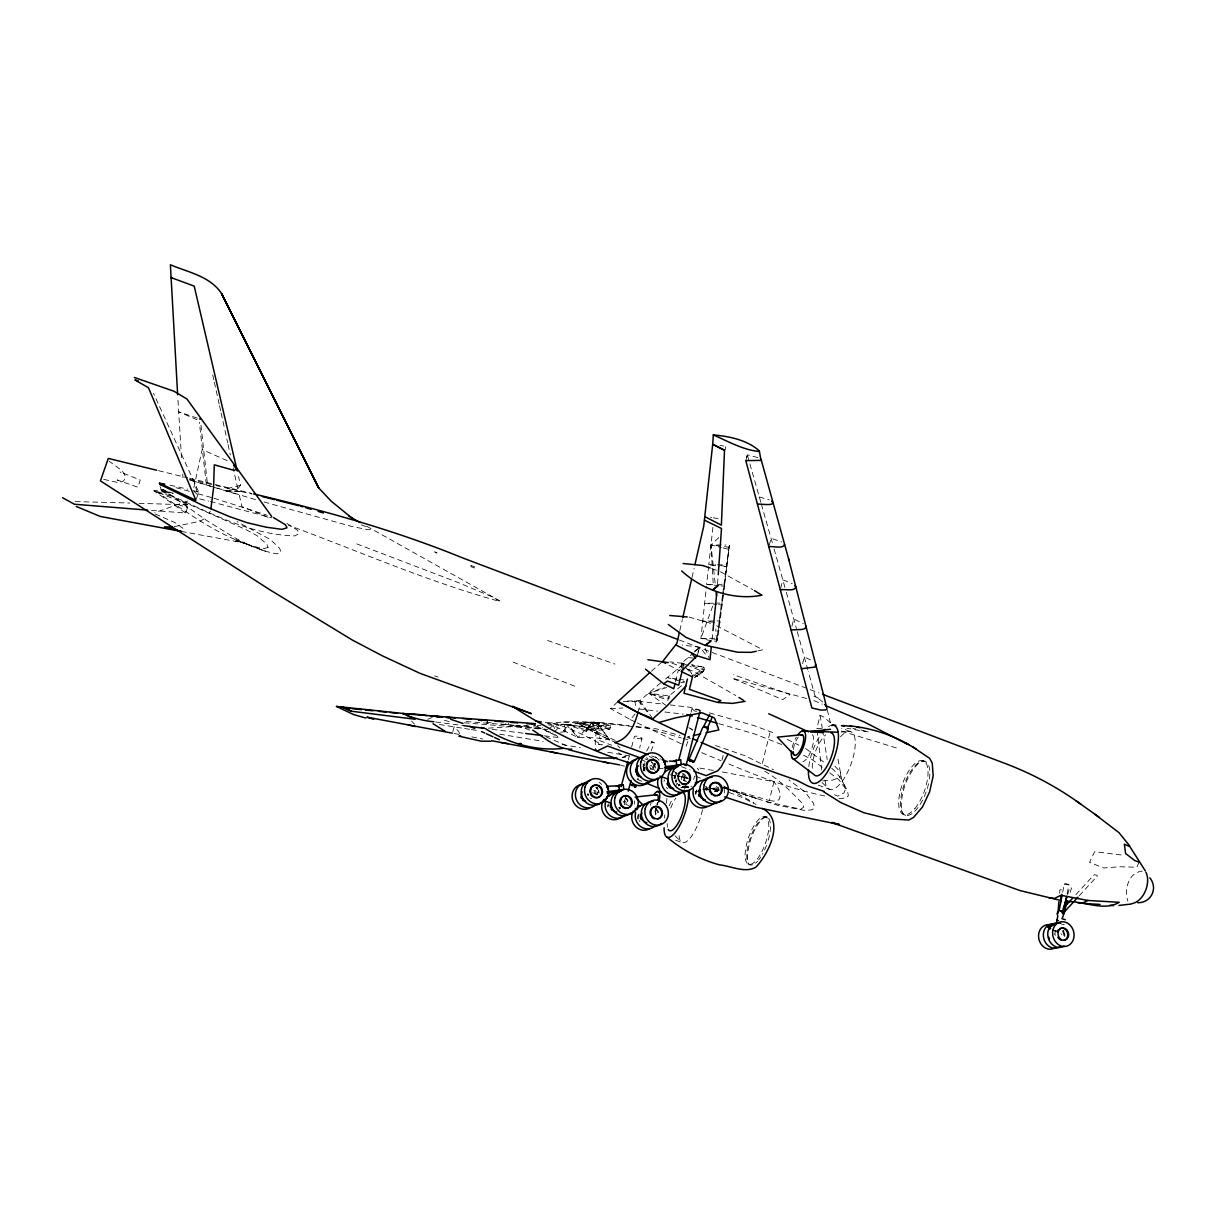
<?xml version="1.0" encoding="UTF-8"?>
<svg xmlns="http://www.w3.org/2000/svg" width="1214" height="1214" viewBox="0 0 1214 1214"><rect width="100%" height="100%" fill="white"/><g stroke="black" fill="none" stroke-linecap="round" stroke-linejoin="round"><path stroke-width="0.75" stroke-dasharray="5 3.75" d="M694.712 677.685L704.241 669.946L704.241 667.275L691.57 664.877L704.241 667.275L703.134 671.585L697.2 676.426L694.044 675.242L703.134 671.585L689.992 666.365M699.992 710.494L692.056 708.581L694.271 710.858L697.58 711.647M204.18 518.803L200.067 521.276L172.342 526.997M725.365 449.666L725.486 446.494M683.012 669.961L683.406 661.63L693.437 653.011M560.564 732.239L564.252 731.814L564.692 724.363L587.197 727.353L610.87 725.198L610.581 727.823L586.893 729.887L568.243 724.606L548.364 723.195L578.092 737.505L595.239 737.778L609.716 739.903L597.242 722.588L596.484 722.482L609.716 739.903M681.433 668.14L681.767 663.102L683.406 661.63M717.52 583.828L718.263 574.465M1059.625 893.17L1059.913 889.786L1061.309 889.756L1061.324 893.792M654.771 763.652L652.768 770.253M655.196 763.454L653.193 770.071L650.825 773.06M712.057 639.596L712.982 630.43M711.358 640.825L700.933 638.397L706.427 586.195M598.654 725.942L598.365 728.521L579.442 723.332L598.654 725.942L598.335 728.506M719.098 585.679L706.624 584.465L708.597 566.543M712.906 527.286L708.794 564.753L715.607 564.829M586.893 729.887L587.197 727.353L568.243 724.606L578.092 737.505L591.855 722.725L610.87 725.198L609.747 729.356L586.15 731.223L565.921 724.257L563.979 731.177M722.467 595.604L716.579 642.039L713.104 641.235M722.709 593.752L729.386 545.253L724.834 544.98M723.468 591.764L716.579 642.039L715.82 628.973M723.711 589.898L729.386 545.253L723.984 589.943M713.893 639.702L717.595 640.082L723.741 591.825M508.636 723.18L508.408 724.864L504.978 723.696M1067.091 893.792L1068.942 884.718L1066.059 883.671L1064.299 884.08L1062.462 893.155M1054.814 934.112L1055.558 930.47M679.84 630.536L682.359 619.55M691.995 577.469L694.089 568.319M471.062 565.663L470.835 566.65L475.918 568.44L475.873 567.363L471.169 565.572M830.361 722.846L824.215 717.186L820.087 715.289L816.885 728.597L823.092 728.279M802.636 663.679L804.275 656.986L811.605 660.416M724.333 787.233L769.342 800.557L773.955 781.755L720.646 771.634M675.53 681.57L678.186 670.841M791.923 626.303L793.744 618.958L803.273 623.617M762.377 763.303L770.207 731.647M780.739 588.198L782.833 579.852L792.196 583.57M721.935 760.298L723.301 754.926M714.894 791.452L715.38 789.555L714.06 788.038L712.254 788.432M769.342 545.025L771.057 538.257L781.725 541.96M693.695 779.6L694.575 776.171M675.318 777.537L676.972 771.148M676.653 780.617L677.139 778.705M681.312 779.692L682.951 773.303M683.573 780.162L684.074 778.25L682.738 776.732L680.917 777.127M760.844 502.338L747.323 454.84L746.564 457.739L747.338 454.84L758.932 457.83M655.621 814.898L656.076 813.092L654.832 811.665M691.115 712.254L692.056 708.581M651.994 768.781L652.51 766.869L651.159 765.336L649.323 765.715M628.275 759.661L629.247 756.064M631.629 747.065L634.497 736.245L636.713 736.139L642.009 738.066L639.657 747.991M625.468 797.689L623.875 803.759L628.913 805.535M625.756 804.305L626.242 802.5L624.982 801.058L623.237 801.422M637.942 712.603L640.886 701.51L662.738 704.059M595.664 793.622L596.15 791.816L594.89 790.375L593.13 790.739M599.291 722.785L595.194 737.9L595.391 749.357M587.197 727.353L586.15 731.223L603.328 725.319M745.806 460.652L747.338 454.84M452.792 731.587L454.157 726.867L458.664 731.45L459.757 734.531M1067.607 894.642L1069.838 887.464L1071.522 888.087L1069.853 893.474M697.124 655.772L699.871 647.274L682.177 645.013M196.38 498.954L198.717 492.019L153.45 393.215M151.553 510.426L185.621 513.021L188.504 504.872L153.905 490.79L162.98 489.637L173.238 493.385L161.674 491.412L160.218 486.677M697.2 676.426L697.655 675.166M686.138 746.14L689.309 737.247L687.746 736.458L689.658 736.306M706.487 638.959L700.933 638.397L713.407 604.147M651.083 751.163L654.24 742.862L651.872 741.542L646.44 751.451M698.035 651.964L699.871 647.274L706.624 655.606M1139.051 862.183L1136.85 867.236L1119.961 866.75L1103.784 867.98L1089.55 862.395L1094.588 851.697L1123.982 855.309M643.086 771.087L644.604 767.658M596.666 794.897L598.396 791.118M597.045 794.73L598.775 790.951M210.341 511.291L209.081 512.839M1068.942 884.718L1064.299 884.08M645.241 766.687L644.239 770.495M617.668 701.844L610.551 708.566L630.4 719.659L636.728 712.041M240.509 485.388L227.655 488.392L225.85 490.775L241.89 491.746L225.652 490.82L237.762 488.635L240.509 485.388L238.536 476.541M1079.231 895.75L1097.41 875.962L1096.591 875.173L1094.148 874.763L1075.194 895.386M590.11 727.019L586.15 731.223L591.855 722.725L610.581 727.823M554.388 731.875L561.612 724.743L564.692 724.363M718.794 537.59L710.964 544.98L713.346 586.043M694.727 651.872L699.871 647.274L694.469 651.281M660.735 682.799L639.884 700.706L623.647 701.176M651.387 671.205L662.419 661.721M681.418 685.743L669.081 695.91L648.853 693.346L664.498 687.078M665.56 678.929L684.317 663.512L669.855 661.858M695.668 674.165L704.241 667.275M548.849 728.749L553.189 725.562L561.612 724.743M681.691 787.825L682.754 786.384L688.96 786.171M694.696 677.093L703.134 671.585L699.583 670.963M828.509 726.716L830.164 725.638M187.867 500.927L154.694 512.733M654.24 742.862L651.281 741.815M813.911 696.305L818.312 698.08M427.677 719.325L432.305 717.504M666.623 687.503L648.853 693.346L666.881 706.017M680.842 682.829L684.393 681.661M764.319 817.31C767.825 816.187 761.648 819.01 762.68 818.706C759.645 821.195 756.003 826.992 753.575 832.243C748.826 841.499 746.033 858.252 748.31 863.275M757.9 650.886L762.862 649.793L716.609 625.787M683.755 787.582L689.294 786.657M1061.795 924.734L1064.359 924.309M622.114 757.369L625.832 756.792L618.427 752.908M622.372 757.339L625.832 756.792M597.242 722.588L583.934 722.725L568.243 724.606M1142.268 871.121C1128.367 872.411 1123.982 889.801 1127.897 901.122M838.995 798.736L846.431 797.886L848.343 795.731L847.63 791.528L841.636 779.251L837.675 757.308M822.758 780.86L832.683 780.086L839.238 777.658L840.907 775.427L840.316 772.058L833.927 765.124M547.286 723.271C574.495 720.433 601.962 721.799 628.989 725.79M694.969 791.877L700.144 791.513M841.317 732.012L850.073 731.435L841.742 728.309M488.407 728.142L530.048 725.486M764.79 817.28L767.309 817.128L765.199 816.582M623.283 701.525L640.886 701.51M563.524 721.996L582.234 723.301L599.413 722.451M610.551 708.566L622.873 707.99M642.039 738.992L636.713 738.355L634.497 736.245M658.094 768.553L663.694 768.356M564.252 731.814L565.36 731.784L565.921 724.257L578.092 737.505M717.14 584.404L724.424 584.253L724.455 586.195L720.858 585.846M713.316 603.176L704.59 603.312L716.821 604.451M715.061 603.146L722.042 603.039L722.072 604.951L718.582 604.618M700.933 638.397L717.565 638.215L717.595 640.082M688.793 787.264L681.464 787.249M717.307 564.844L726.898 564.798L726.928 566.756L721.48 566.149M721.359 544.98L710.964 544.98L715.289 584.344L706.624 584.465M687.154 786.262L684.635 786.186A154.876 140.915 76 0 1 691.904 786.277M536.77 726.321L550.625 733.013L553.189 733.074M75.268 501.594L129.868 503.021M139.124 503.324L188.504 504.872M537.347 725.426L540.989 725.714M466.024 721.511L513.765 725.289M515.555 725.426L529.82 726.564L526.39 725.395M533.462 726.852L542.582 727.565M449.134 721.586L442.033 719.629M464.234 722.816L551.004 729.857M689.006 617.091L711.707 623.586M688.308 657.609L695.576 658.216M724.424 586.195L724.424 584.253M185.621 513.021L153.905 490.79M714.682 622.281L702.739 621.128L719.765 620.885L719.811 622.782L716.397 622.448M769.342 800.557L775.018 801.225L778.918 799.753C782.423 793.941 777.567 786.505 773.955 781.755M710.6 564.95L719.674 565.952M636.379 726.625L656.713 728.931L679.87 735.472M593.297 722.102L633.981 726.7M635.802 726.913L646.759 728.157L681.206 737.869M639.156 709.006L657.502 711.131M664.832 711.996L683.178 714.12M670.007 704.909L690.038 707.261L700.66 710.311M487.603 722.421L491.321 722.861M500.654 723.954L545.405 729.204M729.402 547.241L710.964 544.98L721.404 547.499M492.095 729.311L525.738 733.499M544.433 735.821L559.396 737.687M435.72 721.996L463.536 725.638M548.121 724.819L551.505 725.304M677.078 678.975L667.245 677.549L684.453 682.268M678.869 679.248L684.241 680.037M464.613 728.521L469.606 729.295M471.275 729.553L478.68 730.722M545.116 722.558C565.83 724.485 584.086 735.654 602.356 744.683M439.347 724.5L462.868 728.248M499.607 734.151L543.219 741.39M562.097 744.561L580.353 747.642M607.728 752.255L629.641 755.958M713.301 770.389L696.775 767.582L698.748 770.01M711.222 788.174L718.491 789.646M615.164 740.449L601.583 734.045L595.255 732.907L577.12 722.876M705.076 788.888L708.566 789.51M710.387 788.554L717.686 790.132M181.341 531.413L244.621 543.068L235.349 541.019C249.856 543.796 262.634 552.097 277.384 553.812L280.874 551.869L279.645 548.333L270.267 539.411L237.079 521.641M684.256 663.557L681.767 663.102L679.719 670.796L667.26 664.301M759.311 496.951L769.236 499.864M454.051 733.484L459.256 734.455M620.794 765.412L624.436 766.095M170.036 485.175L187.806 489.166M852.85 728.446L855.749 728.992M824.761 795.974C791.331 789.115 759.099 776.732 727.672 763.515M670.007 774.714L675.439 775.761M677.245 776.11L688.095 778.22M471.791 736.868L482.686 738.977M720.509 565.481L726.913 566.756L726.898 564.798M710.494 517.179L711.647 517.407M713.24 517.741L719.629 519.031M175.969 487.694L191.296 491.822M719.932 445.31L723.635 446.099M766.52 801.695L800.8 809.192L803.729 807.082L803.334 804.381C791.209 791.892 779.479 779.449 763.955 770.769M688.11 778.128L677.26 775.746L687.852 778.569M103.706 479.363L118.107 482.58L122.887 481.457A6.753 6.131 56 0 0 125.012 475.357L122.204 470.789L109.184 461.229M715.85 791.088L717.656 791.498L713.119 791.149M189.809 479.363L214.241 485.13M215.955 485.524L251.935 494.037M718.703 790.132L713.574 788.918A154.876 140.915 76 0 0 708.187 787.932M806.673 698.52L732.118 678.201L782.726 699.628L790.102 694.545L733.302 674.681M723.149 547.924L728.37 549.183M199.627 498.908L208.611 501.094M210.401 501.534L271.815 517.862M158.518 470.683L187.76 477.83M189.581 478.27L251.723 493.445M860.847 729.948L868.769 731.905L859.831 730.585A175.909 155.635 73.9 0 0 847.069 728.37M198.717 492.019L193.178 490.577L202.161 449.575L227.17 460.667M170.006 492.505L161.022 490.016L172.282 496.207M255.426 499.591L189.475 479.803M264.06 501.989L351.423 526.39L367.584 529.638L370.346 529.532L371.105 528.818L369.951 528.06M198.14 493.779L212.101 497.71M213.846 498.195L267.323 515.267M686.987 737.49L690.554 738.491M715.486 745.533L745.108 755.791L773.576 769.767M683.027 738.385L690.28 740.434M718.825 723.681L754.349 733.833L782.286 744.774M709.537 712.861L753.848 725.562L775.64 733.651M545.936 730.889L551.384 732.528M841.393 731.071L898.967 748.704M189.217 479.864L239.219 494.872L241.965 506.633L271.192 518.56M118.259 480.319L117.151 479.97L137.774 487.178L139.003 483.885L140.247 480L119.943 471.927L120.96 472.549M516.785 725.471L530.715 730.418M719.841 786.687L725.046 788.356M726.791 788.918L758.067 798.933L723.878 787.856M692.617 666.198L704.241 669.946M724.272 787.962L777.355 805.231L805.17 810.557L812.439 809.723L814.321 807.614L813.623 803.516L805.003 791.938L788.872 779.889M197.305 418.132L178.625 411.804L197.002 419.725M547.56 640.476L614.952 664.058M644.907 758.902L650.249 760.783L646.425 757.642M729.204 792.53L742.983 797.81L756.079 804.548M675.576 840.24L682.253 842.577M748.583 864.292L750.206 864.869M592.705 792.696L597.804 794.502M688.535 787.325L685.212 786.141A27.118 8.695 -70.5 0 1 687.078 787.643M723.726 787.537L730.828 790.102M650.385 768.553L657.518 771.118M683.072 780.329L686.593 781.604M705.971 788.584L709.492 789.859M361.362 524.873L369.542 527.832M434.673 675.849L438.072 677.078M651.615 755.897L660.401 759.069M681.479 766.717L690.265 769.904M903.914 814.685L905.72 815.353M818.251 785.17L829.966 789.464M711.707 568.501L716.913 570.428M671.964 663.132L683.103 667.26M609.747 729.356L591.855 722.725L600.49 738.84M249.401 545.359L265.608 551.384L234.272 539.137L249.401 545.359L233.543 537.104L206.486 520.351L162.98 489.637M922.549 760.525C928.057 762.043 918.998 760.419 918.361 763.515C914.901 766.489 910.439 772.893 907.647 778.918C902.23 789.237 899.179 808.6 903.125 813.684M356.764 543.902L457.966 582.447L493.552 597.425L499.925 601.491C427.859 581.643 358.661 551.171 288.492 525.267M679.339 640.021L819.025 692.951M178.018 504.538L187.548 507.68L183.648 502.687M599.655 740.601L611.674 745.214M513.082 662.131L575.224 686.396M688.338 665.712L681.767 663.102L684.18 665.833M687.685 669.111L693.786 671.554L735.805 695.531M637.244 779.434L642.388 781.543M695.85 776.247L701.055 778.417M155.271 514.023L175.12 522.657L182.798 528.211L183.951 530.366M701.707 752.65L720.752 760.617M545.966 736.852L569.533 746.883M834.519 794.73L837.872 796.141L844.079 792.863L845.323 789.479C843.73 780.875 837.721 773.561 831.408 767.916M813.896 700.569L822.348 704.166M161.674 491.412C204.559 509.47 247.277 534.904 295.048 535.875L299.054 533.447L297.43 530.184L286.018 522.9M649.141 756.474L654.225 758.887M616.5 742.938L595.255 732.907L577.409 722.907L593.085 722.087L595.163 732.892L609.656 739.842M630.4 719.659L635.468 722.072M637.168 722.861L682.754 744.531M803.531 755.275L811.711 759.311L822.227 767.202M787.264 739.417L798.903 745.168M805.55 748.461L825.596 763.394M550.625 733.013L557.924 736.913M720.388 571.718L752.786 589.625M723.574 785.959L728.354 788.599M729.948 789.479L753.864 802.682M582.234 723.301L601.583 734.045M366.734 526.254L499.47 600.672M688.687 727.596L692.39 730.039M554.889 734.455L557.894 736.61M829.754 772.848L838.783 779.6L847.63 791.528M690.235 728.172L692.496 729.963M193.405 490.82L197.761 494.872L194.68 483.172M674.999 835.839L680.401 840.938M617.638 745.669L620.051 747.991M822.045 782.484L827.417 787.765M411.592 721.086L414.475 724.166M685.394 667.199L691.434 674.043M1060.915 933.657L1061.825 934.719M822.652 702.011L814.913 695.561L808.296 671.479M638.443 700.948L649.384 714.682M688.611 669.369L691.843 673.755M639.884 700.706L651.812 717.277M588.183 794.533L588.532 795.17A6.374 5.888 67 0 1 588.062 793.653M553.189 725.562L554.737 728.597M705.122 648.261L709.295 658.125M774.077 548.895L785.807 590.49M761.345 504.144L772.802 544.388M786.308 592.265L796.748 629.823M797.264 631.629L807.78 669.673M827.265 709.841L830.376 722.618M237.762 488.635L233.149 467.921M675.242 772.605L675.439 773.53M212.738 374.868L213.937 380.377M214.347 382.213L219.142 403.989M219.537 405.779L220.705 411.151M221.1 412.942L224.651 429.058M224.954 430.424L227.701 442.913M228.05 444.552L230.341 454.931M684.013 776.171L685.151 781.71M634.755 700.615L636.227 708.703M820.087 715.289L822.288 728.279M822.606 730.13L827.189 759.524M817.113 730.358L821.741 770.146M200.947 425.158L207.442 483.642L206.35 485.023L199.339 422.199M181.493 457.648L177.76 396.674M182.707 474.113L182.965 477.785M840.467 736.822A30.745 11.472 -69.8 0 1 855.278 742.968A30.745 11.472 -69.8 0 1 840.543 783.334A30.745 11.472 -69.8 0 1 825.05 779.069M812.454 734.682A14.856 5.342 -69.7 0 1 811.68 749.068A14.856 5.342 -69.7 0 1 803.031 761.8M928.558 783.698A28.666 11.563 -69.8 0 1 903.444 814.017A28.666 11.563 -69.8 0 1 913.019 768.174A28.666 11.563 -69.8 0 1 928.922 781.953M812.257 768.143A22.854 8.361 -69.8 0 1 825.672 734.774M808.782 766.58A30.82 11.29 -69.8 0 1 820.664 734.834M793.334 749.448A10.926 3.885 -69.7 0 1 798.266 737.171M792.165 747.566A14.872 5.296 -69.7 0 1 796.369 737.08M619.868 808.524A6.358 5.842 68.1 0 1 618.654 807.447M625.863 798.084A6.358 5.842 68.1 0 1 628.017 800.527M634.3 800.861A12.701 11.685 68.1 0 1 634.679 804.123M620.612 808.221A6.358 5.842 68.1 0 1 619.398 807.143M591.522 798.721A6.374 5.888 67 0 1 590.095 797.993M587.925 795.534A6.374 5.888 67 0 1 587.348 793.971M596.165 787.522A6.374 5.888 67 0 1 597.394 788.599M598.32 789.98A6.374 5.888 67 0 1 599.094 793.167M599.2 782.302A12.747 11.776 67 0 1 601.643 784.472M596.893 787.188A6.374 5.888 67 0 1 598.123 788.281M656 808.797A6.328 5.797 69.1 0 1 658.716 812.773M664.756 814.806A12.656 11.579 69.1 0 1 664.346 818.008M595.755 787.112A12.671 11.73 67.1 0 1 597.607 789.828M594.238 791.331A12.626 11.685 67.1 0 1 595.376 794.411M607.561 806.855A6.298 5.797 68.2 0 1 608.381 803.805M619.307 807.674A6.298 5.797 68.2 0 1 619.094 809.268M625.256 797.598A12.626 11.624 68.2 0 1 628.245 803.38M623.632 801.756A12.595 11.594 68.2 0 1 624.77 804.836M608.29 806.551A6.298 5.797 68.2 0 1 608.502 804.958M620.035 807.356A6.298 5.797 68.2 0 1 619.823 808.949M637.729 819.071A6.267 5.751 69.2 0 1 639.277 813.183M655.165 808.236A12.595 11.533 69.1 0 1 658.155 814.002M639.96 821.666A6.282 5.751 69.2 0 1 639.05 820.315M638.473 818.782A6.282 5.751 69.2 0 1 639.08 814.108M1063.085 930.334A12.428 10.547 74.9 0 1 1064.708 936.54M1055.239 930.121A6.222 5.281 74.9 0 1 1056.544 930.804M1054.283 930.319A6.207 5.281 74.9 0 1 1056.726 932.033M1054.769 933.93A6.207 5.266 74.9 0 1 1055.345 935.433M1062.113 930.926A6.237 5.281 74.8 0 1 1063.221 938.407M1054.769 931.548A6.237 5.296 74.8 0 1 1055.588 930.303M1063.161 930.713A6.237 5.296 74.8 0 1 1064.056 932.033M1064.632 933.551A6.237 5.296 74.8 0 1 1064.739 936.738M702.496 809.708A27.057 8.832 -70.5 0 1 688.49 839.845A27.057 8.832 -70.5 0 1 679.021 833.047M666.911 798.448A13.066 4.112 -70.5 0 1 665.985 804.321M655.257 814.093A13.066 4.112 -70.5 0 1 656.197 808.251M657.184 805.034A13.066 4.112 -70.5 0 1 658.428 801.893M657.548 802.302A9.606 2.989 -70.5 0 1 656.82 804.685M650.401 805.216A9.606 2.989 -70.5 0 1 651.129 802.849M752.665 864.838A25.266 8.923 -70.7 0 1 748.826 842.304A25.266 8.923 -70.7 0 1 766.14 817.037A25.266 8.923 -70.7 0 1 767.081 843.806M766.52 845.369A25.266 8.923 -70.7 0 1 762.483 854.17M760.723 857.084A25.266 8.923 -70.7 0 1 758.644 859.967M757.597 861.196A25.266 8.923 -70.7 0 1 755.548 863.169M656.592 808.19A13.081 4.082 -70.5 0 1 655.15 811.058M667.442 827.083A20.107 6.449 -70.5 0 1 667.245 823.638M670.75 808.099A20.107 6.449 -70.5 0 1 675.834 798.053M682.754 786.384A154.557 140.672 76 0 1 688.186 786.399M713.422 789.479A154.557 140.672 76 0 1 718.764 790.784M669.293 805.762A27.118 8.695 -70.5 0 1 672.829 798.099M680.887 787.643A154.315 140.505 76 0 1 686.32 787.658M702.572 789.085A154.315 140.505 76 0 1 707.959 790.011M680.447 785.746A6.723 6.1 67.6 0 1 678.838 785.412M674.256 778.675A6.723 6.1 67.6 0 1 675.09 775.427M676.077 774.122A6.723 6.1 67.6 0 1 677.366 773.181M683.558 773.637A6.723 6.1 67.6 0 1 686.654 779.6M679.673 785.063A6.723 6.1 67.5 0 1 676.896 783.136M675.91 781.695A6.723 6.1 67.5 0 1 675.288 780.056M675.075 778.326A6.723 6.1 67.5 0 1 675.303 776.626M643.799 770.784A6.738 6.161 66.5 0 1 643.192 769.13M643.208 765.7A6.738 6.161 66.5 0 1 644.846 762.847M650.886 761.588A6.738 6.161 66.5 0 1 652.388 762.377M653.678 763.53A6.738 6.161 66.5 0 1 655.272 770.055M655.545 756.883A13.475 12.307 66.5 0 1 660.082 762.073M644.619 770.435A6.753 6.161 66.5 0 1 644.649 763.788M654.498 763.166A6.753 6.161 66.5 0 1 655.484 764.608M705.956 790.102A6.692 6.055 68.5 0 1 706.776 786.854M716.427 786.202A6.692 6.055 68.5 0 1 718.233 790.997M723.939 788.007A13.384 12.094 68.5 0 1 723.954 794.821M706.806 789.753A6.692 6.055 68.5 0 1 707.018 788.068M718.263 787.294A6.692 6.055 68.5 0 1 719.098 790.648M638.928 779.009A6.677 6.116 66.6 0 1 637.32 778.66M643.374 768.113A6.677 6.116 66.6 0 1 644.968 771.178M651.539 762.119A13.4 12.246 66.6 0 1 654.725 768.265M642.252 759.994A13.354 12.216 66.6 0 1 645.226 761.542M649.718 766.671A13.354 12.216 66.6 0 1 650.947 769.934M642.752 764.183A6.692 6.131 66.6 0 1 644.361 764.532M643.617 764.866A6.692 6.116 66.6 0 1 645.104 765.624M642.889 766.626A6.677 6.116 66.6 0 1 645.15 769.19M663.982 781.421A6.647 6.055 67.6 0 1 664.604 779.889M675.242 780.678A6.647 6.055 67.6 0 1 675.849 782.302M682.48 773.318A13.354 12.14 67.6 0 1 685.652 779.434M685.637 786.217A13.354 12.14 67.6 0 1 684.408 789.297M673.133 771.163A13.293 12.11 67.6 0 1 676.077 772.681M673.77 775.382A6.677 6.07 67.6 0 1 675.363 775.716M679.703 784.092A6.677 6.07 67.6 0 1 679.081 785.625M667.639 788.675A6.662 6.055 67.6 0 1 666.365 787.537M673.816 777.764A6.662 6.055 67.6 0 1 675.09 778.902M676.061 780.329A6.662 6.055 67.6 0 1 676.668 781.953M676.881 783.667A6.662 6.055 67.6 0 1 676.653 785.352M673.011 775.7A6.662 6.07 67.6 0 1 674.605 776.034M678.945 784.396A6.662 6.07 67.6 0 1 678.322 785.944M695.197 794.396A6.631 6.009 68.6 0 1 696.988 789.904M715.79 787.507A13.293 12.034 68.5 0 1 717.004 790.739M705.228 786.718A6.647 6.024 68.5 0 1 706.806 787.067M706.032 787.37A6.647 6.009 68.5 0 1 707.504 788.144M696.032 794.062A6.631 6.009 68.6 0 1 696.851 790.86M705.167 789.07A6.631 6.009 68.6 0 1 706.427 790.208M487.269 721.495L487.042 723.18L487.269 721.495M434.551 551.809L437.055 553.007L434.612 551.763M669.081 695.91L667.928 700.296L648.853 693.346L669.126 698.505L669.081 695.91M161.553 489.94L162.995 491.154L161.553 489.94M268.066 547.484L263.423 548.728C224.287 540.2 191.448 515.267 158.837 493.309L155.013 490.714L172.722 496.966L246.199 529.714L256.822 535.511L266.852 544.206L268.066 547.484M601.719 745.001L598.183 743.924L601.749 745.184M914.946 808.433A28.666 11.548 -69.8 0 0 925.189 762.043A28.666 11.548 -69.8 0 0 899.938 792.439A28.666 11.548 -69.8 0 0 914.946 808.433M757.202 859.163A25.266 8.923 -70.7 0 0 767.127 818.054A25.266 8.923 -70.7 0 0 746.58 844.185A25.266 8.923 -70.7 0 0 757.202 859.163"/><path stroke-width="1.5" d="M788.554 558.683L824.094 696.957L826.977 708.824L825.778 709.947L820.937 710.099L811.893 708.005L745.806 460.652L761.026 460.379L759.281 450.849C746.974 439.893 729.311 436.357 713.316 434.916L712.709 444.233L724.5 450.242L721.389 525.161L705.091 516.785M718.263 574.465L721.495 528.485L704.59 520.229M1057.925 913.489L1058.896 901.623M1060.611 902.245L1061.188 895.492M711.298 646.925L709.993 659.763L697.124 655.772L675.743 644.892M712.982 630.43L716.776 593.191M621.067 791.255L621.234 789.904L607.061 791.665M705.395 645.453L710.797 641.022L705.395 645.453L686.077 637.426L668.292 624.451M607.744 788.918C609.929 790.845 606.56 783.713 607.501 787.674L607.349 786.277L618.214 785.837L618.487 787.097M663.8 761.831L664.938 762.802L664.619 764.486M1063.418 911.942L1066.362 897.419M1056.62 921.896L1057.758 916.327L1057.091 913.338L1059.063 910.895L1062.098 894.961M210.887 508.772L213.543 488.134L214.301 464.825L234.014 470.334L236.867 469.226L233.558 465.417M679.415 632.357L676.911 643.344L662.419 661.721L665.651 663.436M682.769 617.714L691.57 579.29M694.924 564.662L703.71 526.223L712.709 444.233L724.5 450.242M692.906 675.121L689.431 689.355L720.828 700.554L718.005 702.481L683.952 693.24L687.428 679.051M675.09 683.361L673.755 688.733L663.709 683.816L645.469 669.172M682.663 669.051L678.687 685.212L667.488 681.069L663.709 683.816M686.274 764.638L699.962 711.51M676.623 767.658L677.351 764.805M678.778 759.918L690.629 714.09M635.089 810.224L635.559 808.418M619.352 792.393L620.081 789.692M621.113 786.687L627.805 761.466M628.23 791.194L631.098 780.39M650.006 672.389L617.668 701.844L637.942 712.603C634.482 725.062 628.7 739.25 614.709 742.528L648.094 754.622M1062.007 912.655L1067.045 896.448M1067.607 900.651L1063.692 913.262L1062.387 912.867M460.804 736.048L458.892 736.154L481.123 741.162L490.835 741.284M571.764 749.175C557.621 749.751 544.176 737.444 532.718 730.13M707.276 728.294L712.132 717.368M606.09 798.554L607.167 796.703L606.469 798.387M727.96 754.091L721.313 766.687L717.793 770.799L706.093 775.625L693.786 771.178M674.999 761.466L669.369 761.026M693.088 762.119L694.256 761.618L708.323 729.037L706.745 727.55L702.876 727.125L688.763 759.721L690.341 761.178M705.046 727.52L703.786 726.351L709.629 714.53M1049.366 929.378L1047.621 925.872L1050.717 928.118M1047.379 926.312L1048.243 925.736M691.98 676.668L681.206 671.509L697.124 655.772M508.105 743.651L500.836 742.498M415.34 726.533L408.192 724.895M1062.72 913.732L1077.971 897.131M1065.088 906.372L1072.66 898.132M685.864 686.122L666.881 706.017L652.889 718.794L636.819 711.935L618.093 701.449M759.463 451.532C743.484 450.136 728.051 441.365 713.316 434.916M1082.357 903.216L1087.82 900.454L1119.171 902.306C1103.89 911.668 1083.92 900.97 1066.878 901.547M673.694 768.917L675.045 768.265M703.786 726.351L708.232 727.854M707.155 729.568L708.323 729.037M623.313 784.836L616.484 786.05L623.313 784.836L623.708 789.555L616.864 790.769M673.406 761.041L680.72 759.691L681.16 764.668L673.831 766.004M631.113 784.76L634.71 785.23L636.288 786.566L635.241 787.021M688.763 759.721L689.916 759.22L694.256 761.618M631.75 785.534L634.178 785.853L635.241 786.748L634.543 787.051M692.359 762.134L693.148 761.8L692.056 760.829L689.446 760.525L690.538 761.497M603.828 799.692L604.754 799.404M1055.74 923.657L1047.682 926.525L1053.221 925.265M1054.799 924.066L1048.168 926.419M1137.806 902.746C1151.054 902.882 1158.384 888.345 1149.855 877.859M658.777 722.527L675.743 717.808L701.996 712.755L714.53 718.005L718.84 729.933L706.078 732.725M1047.682 926.525L1052.584 925.371M562.962 748.385C536.391 751.42 508.029 743.211 485.676 728.795M756.246 651.25L751.299 652.343L737.733 652.237L705.425 645.317M693.3 735.517L700.599 733.924M556.862 753.029L550.503 751.921M1130.659 904.096L1118.898 905.432M745.153 701.373L732.543 703.392L718.005 702.481M568.668 749.706L599.974 758.006L617.182 758.143M613.723 758.674L614.694 758.522M831.256 725.486L833.411 725.183A30.82 11.29 -69.8 0 1 828.995 769.236A30.82 11.29 -69.8 0 1 808.478 769.904M665.56 766.626L678.58 765.032L678.414 766.459L664.528 767.597M373.624 719.295L366.947 717.155L452.321 733.15M1131.463 903.762C1143.937 901.714 1151.191 882.502 1145.895 872.198M810.36 731.602L830.528 729.28M635.074 797.037L656.304 794.775M802.029 734.698L777.324 737.171L793.986 754.744M607.637 792.196L612.873 791.725M608.351 792.332L619.261 791.407M172.342 526.997L164.36 526.906L181.341 531.413L100.246 516.451L76.239 506.466M803.319 730.98L837.812 732.239M791.012 629.96L801.999 629.459L805.368 628.442L805.853 625.969M801.407 668.702L815.095 667.063L815.656 664.134M365.809 718.066L353.578 714.545L336.46 706.442L349.298 708.597M607.167 793.046L617.941 792.605M665.576 768.295L674.923 767.976M618.336 790.724L621.249 790.618M535.283 723.65L411.197 714.333L336.46 706.442M535.283 723.772L531.853 723.756L535.131 725.456M1089.58 903.853L1100.036 904.4M411.258 714.333L402.638 713.468L415.127 719.249L351.362 711.222L343.198 707.489L350.527 708.384M757.475 504.098C759.797 503.719 777.4 506.663 771.603 501.139M768.902 546.71C772.954 545.89 783.516 549.335 784.593 544.312M657.153 791.543L660.826 791.756M780.329 589.867C784.426 588.653 795.307 592.159 795.716 586.559L794.654 585.588M801.801 731.192L805.352 731.435M810.664 731.799L823.077 732.649M841.408 725.684L844.291 725.911M494.993 721.131L503.461 721.799M510.593 722.345L517.741 722.907M526.815 723.62L534.114 724.197M147.774 510.123L74.342 504.235L62.597 497.71M426.812 715.592C385.779 709.598 417.1 720.555 433.868 721.753M430.242 715.881L442.7 716.897M446.373 717.186L455.523 717.929M462.58 718.506L471.396 719.219M478.392 719.796L486.935 720.494M669.764 615.498L687.261 616.955M1113.466 905.644L1109.884 905.28M1049.169 897.95L1054.435 898.451L1060.945 895.264L1087.82 900.454M1077.577 902.73L1087.865 903.686M683.103 563.508L702.618 565.496L710.19 568M352.151 708.657L361.651 709.613M365.414 709.993L372.956 710.767M378.616 711.343L386.158 712.102M389.937 712.481L397.479 713.255M403.124 713.832L408.784 714.409M440.986 716.958L435.386 716.29L438.542 716.897M446.57 717.611L450.303 718.051M525.738 733.499L542.567 735.593M850.104 725.911C870.681 728.021 890.848 734.379 908.816 744.683M463.536 725.638L484.614 728.37L480.972 727.474M832.091 725.365L832.652 725.289A176.622 156.12 73.9 0 1 835.869 725.304M647.866 659.718L668.246 662.601M535.951 721.116L541.444 721.981M159.793 484.553L159.474 483.187L164.8 484.189M478.695 720.039L482.125 720.615M619.626 764.911L491.761 740.737M164.376 485.251L159.747 484.28L201.539 504.842L229.719 516.694L247.049 522.673L266.094 527.179L281.952 529.35L287.02 527.802L285.427 524.767L273.484 517.589M1059.792 900.227L1019.942 890.56L831.711 822.455L839.496 824.564L756.231 807.356L724.591 796.9M603.252 761.831L608.047 763.029M1062.371 911.35L1060.55 910.91L1064.541 912.078L1062.053 918.755L1065.3 919.681M156.697 470.243L108.304 458.422L100.428 480.881L270.252 590.019L352.181 639.96L382.911 656.106L420.181 673.421L531.307 713.665L512.536 706.336C549.335 730.358 588.38 750.389 630.552 763.166M253.559 493.901C324.275 510.608 394.459 530.139 461.836 557.59L677.564 639.338M262.391 496.602L274.804 499.698M276.625 500.153L298.477 505.661M686.851 714.545L692.177 716.063M697.504 717.58L717.049 723.165M300.298 506.117L302.863 506.86M134.359 377.478L173.966 391.227L186.895 398.966L271.708 516.466M138.184 380.923L134.936 379.952L148.472 387.721L195.924 500.32L159.474 483.187M305.898 507.756L311.118 509.303M318.098 511.382L323.319 512.945M824.063 791.346L808.387 786.262L796.612 780.238L749.918 763.652L701.085 742.376M450.652 719.28L463.05 723.468M199.506 418.876L200.264 419.134M603.449 800.466L610.172 802.849M659.915 776.141L666.956 778.675M641.341 758.234L607.516 746.003L597.03 751.071L595.391 749.357M668.049 767.901L671.615 769.175M662.161 759.706L667.427 761.618M822.561 694.302L1004.691 763.318C1031.885 773.53 1057.606 787.309 1081.113 804.381M645.802 782.939L659.506 788.539M825.732 705.607L864.656 722.178L906.888 743.97M692.678 738.719L697.716 740.919M469.788 726.321L474.78 728.567M481.457 731.572L484.781 733.059M486.419 733.802L492.945 736.746M351.362 711.222L343.198 707.489M171.963 277.991L170.946 277.536L194.21 286.125L237.246 471.093M768.69 713.726L808.524 731.814M494.538 737.475L499.349 739.705M637.942 712.603L684.165 734.622M683.528 764.274L685.834 765.518M348.995 516.314L360.285 522.627M912.427 746.762L929.636 758.31L932.231 763.06L933.187 775.883L929.621 791.801L922.519 806.931L913.535 817.447L908.846 820.042L887.646 818.706L863.685 812.667L840.862 802.606L823.608 791.756M905.234 742.664L915.902 748.735M754.425 590.535L761.937 595.224C733.757 600.718 702.678 590.216 681.676 570.959M738.931 697.473L743.59 700.402M433.049 723.711L445.31 731.435M762.331 808.448C785.443 819.996 768.705 853.685 755.867 867.206C744.971 873.397 731.04 866.037 719.568 864.869C700.387 859.664 682.435 850.134 667.245 837.296M1094.497 813.941L1118.944 832.622L1129.673 845.839M1075.832 800.633L1099.383 817.417M792.378 758.264L813.972 774.562A22.854 8.361 -69.8 0 0 830.588 758.826A22.854 8.361 -69.8 0 0 830.801 732.695M1139.051 862.183L1134.741 860.529L1125.575 853.503L1124.361 844.155L1129.946 846.719L1145.303 870.848M761.057 459.302L788.888 559.897M352.227 518.272L331.194 501.185L318.645 487.831L221.464 293.469C210.113 276.17 188.231 272.331 170.385 264.773L177.654 394.793M1058.077 920.698L1057.06 919.757L1057.682 920.47M636.318 798.311L642.616 804.654M1048.001 926.176L1050.398 928.664M824.655 704.378L826.415 706.427M691.752 653.284L695.576 658.216M1047.621 925.872L1049.7 928.816M664.938 762.802L663.906 761.193L664.604 762.438M607.47 788.159L607.349 786.277L608.29 787.81M607.349 786.277L607.986 787.461M716.123 591.84L716.533 595.588M676.137 759.827L676.577 764.82M618.928 784.988L619.322 789.707M822.591 732.179A30.82 11.29 -69.8 0 1 825.201 729.235M798.19 734.349A14.872 5.296 -69.7 0 1 805.61 736.822A14.872 5.296 -69.7 0 1 797.461 757.141A14.872 5.296 -69.7 0 1 791.498 751.041M800.906 734.849A10.926 3.885 -69.7 0 1 803.456 741.375A10.926 3.885 -69.7 0 1 797.719 753.924A10.926 3.885 -69.7 0 1 793.212 751.694M842.334 725.562A176.622 156.12 73.9 0 1 852 726.473M856.811 727.186A176.622 156.12 73.9 0 1 860.013 727.747M631.174 812.743A12.701 11.685 68.1 0 1 612.569 808.873A12.701 11.685 68.1 0 1 619.899 790.982M622.767 796.46A6.374 5.858 68.1 0 1 631.614 802.545A6.374 5.858 68.1 0 1 622.676 807.356M621.462 806.278A6.374 5.858 68.1 0 1 621.522 797.386M601.476 802.242A12.747 11.776 67 0 1 582.705 798.311A12.747 11.776 67 0 1 590.171 780.39M590.717 788.007A6.389 5.903 67 0 1 598.456 786.004A6.389 5.903 67 0 1 601.461 794.093A6.389 5.903 67 0 1 594.268 797.522M592.827 796.794A6.389 5.903 67 0 1 590.657 794.32M590.065 792.757A6.389 5.903 67 0 1 590.11 789.495M661.296 823.411A12.656 11.579 69.1 0 1 642.16 818.054A12.656 11.579 69.1 0 1 653.102 801.513M654.376 818.813A6.343 5.812 69 0 1 651.751 817.007M650.825 815.641A6.343 5.812 69 0 1 653.466 807.006A6.343 5.812 69 0 1 661.448 811.089A6.343 5.812 69 0 1 657.427 819.025M595.588 804.776A12.671 11.73 67.1 0 1 576.24 799.358A12.671 11.73 67.1 0 1 587.424 782.848M589.731 808.038A12.626 11.685 67.1 0 1 572.447 799.252A12.626 11.685 67.1 0 1 584.071 784.381M585.679 801.27A6.343 5.858 67.1 0 1 582.174 791.847M583.6 800.845A6.328 5.858 67.1 0 1 582.371 799.753M581.445 798.402A6.328 5.858 67.1 0 1 580.869 796.839M625.134 815.216A12.626 11.624 68.2 0 1 610.885 816.218A12.626 11.624 68.2 0 1 605.513 801.786M608.624 796.414A12.626 11.624 68.2 0 1 613.935 793.561M621.659 816.627A12.595 11.594 68.2 0 1 606.196 816.643A12.595 11.594 68.2 0 1 603.312 800.33M607.653 796.096A12.595 11.594 68.2 0 1 610.505 795.049M616.833 812.06A6.313 5.812 68.2 0 1 611.203 803.805M611.993 810.224A6.313 5.812 68.2 0 1 611.067 808.873M610.49 807.325A6.313 5.812 68.2 0 1 610.521 804.093M655.09 825.793A12.595 11.533 69.1 0 1 640.977 826.825A12.595 11.533 69.1 0 1 635.62 812.454M636.804 809.541A12.595 11.533 69.1 0 1 646.956 804.032M649.126 828.98A12.55 11.503 69.2 0 1 635.074 826.066A12.55 11.503 69.2 0 1 633.313 810.967M637.608 806.718A12.55 11.503 69.2 0 1 640.415 805.686M646.865 822.667A6.298 5.766 69.1 0 1 641.857 812.985M641.129 819.496A6.282 5.766 69.1 0 1 640.567 814.731M1059.731 946.92A12.428 10.547 74.9 0 1 1043.812 938.634A12.428 10.547 74.9 0 1 1053.646 923.687M1054.89 947.846A12.398 10.531 74.9 0 1 1039.017 939.606A12.398 10.531 74.9 0 1 1048.835 924.704M1049.503 938.817A6.222 5.281 74.9 0 1 1048.926 937.299M1064.177 946.055A12.474 10.577 74.8 0 1 1047.894 936.146A12.474 10.577 74.8 0 1 1060.854 923.338M1061.203 940.197A6.252 5.296 74.8 0 1 1057.849 937.147M1057.637 930.956A6.252 5.296 74.8 0 1 1058.456 929.712M1059.534 928.801A6.252 5.296 74.8 0 1 1067.273 932.2A6.252 5.296 74.8 0 1 1063.98 940.349M688.201 790.8A27.118 8.695 -70.5 0 1 677.412 829.435A27.118 8.695 -70.5 0 1 664.119 827.781M682.89 792.742A20.107 6.449 -70.5 0 1 681.494 816.172A20.107 6.449 -70.5 0 1 668.231 829.481M654.285 794.184A13.081 4.082 -70.5 0 1 659.172 792.165A13.081 4.082 -70.5 0 1 658.853 801.771M655.302 795.474A9.606 2.989 -70.5 0 1 658.034 800.026M686.638 791.058A13.43 12.201 67.6 0 1 668.975 783.364A13.43 12.201 67.6 0 1 677.275 766.125M678.216 774.092A6.738 6.116 67.5 0 1 686.229 771.998A6.738 6.116 67.5 0 1 689.431 780.526A6.738 6.116 67.5 0 1 681.98 784.107M658.034 777.931A13.475 12.307 66.5 0 1 638.352 773.697A13.475 12.307 66.5 0 1 646.076 754.82M646.258 764.334A6.768 6.176 66.5 0 1 655.924 761.345A6.768 6.176 66.5 0 1 655.864 772.241A6.768 6.176 66.5 0 1 646.243 767.779M720.782 800.496A13.384 12.094 68.5 0 1 700.736 794.775A13.384 12.094 68.5 0 1 712.087 777.37M715.334 795.883A6.707 6.07 68.5 0 1 713.741 795.534M712.254 794.775A6.707 6.07 68.5 0 1 710.979 793.622M709.993 792.181A6.707 6.07 68.5 0 1 709.371 790.542M709.371 787.112A6.707 6.07 68.5 0 1 719.659 784.912A6.707 6.07 68.5 0 1 716.928 795.777M651.448 780.754A13.4 12.246 66.6 0 1 631.174 774.972A13.4 12.246 66.6 0 1 642.783 757.597M647.684 782.377A13.354 12.216 66.6 0 1 628.169 778.204A13.354 12.216 66.6 0 1 635.832 759.509M641.068 777.021A6.692 6.131 66.6 0 1 638.336 765.776M638.822 776.581A6.692 6.116 66.6 0 1 636.561 773.986M635.954 772.362A6.692 6.116 66.6 0 1 636.606 767.4M682.45 791.877A13.354 12.14 67.6 0 1 667.548 792.894A13.354 12.14 67.6 0 1 661.842 777.658M665.06 771.998A13.354 12.14 67.6 0 1 670.598 769.023M678.58 793.455A13.293 12.11 67.6 0 1 663.709 794.472A13.293 12.11 67.6 0 1 658.034 779.282M673.74 788.523A6.677 6.07 67.6 0 1 668.428 778.265M671.388 788.493A6.662 6.07 67.6 0 1 668.626 786.596M667.639 785.154A6.662 6.07 67.6 0 1 667.032 783.531M713.862 803.167A13.293 12.034 68.5 0 1 699.112 804.199A13.293 12.034 68.5 0 1 693.406 789.024M694.636 785.944A13.293 12.034 68.5 0 1 705.228 780.177M707.383 806.597A13.248 12.003 68.6 0 1 693.862 804.685A13.248 12.003 68.6 0 1 689.506 790.602M695.197 783.091A13.248 12.003 68.6 0 1 698.141 781.998M705.228 799.829A6.647 6.024 68.5 0 1 699.932 789.616M704.454 800.132A6.647 6.009 68.5 0 1 702.876 799.798M699.158 796.475A6.647 6.009 68.5 0 1 698.551 794.851M698.551 791.467A6.647 6.009 68.5 0 1 699.158 789.919M712.679 590.05L717.838 585.755L712.679 590.05M518.606 743.681L521.003 743.575L518.606 743.681M221.585 293.636L318.842 488.316L221.585 293.636M614.921 797.81A12.747 11.715 68.1 0 0 629.368 814.199A12.747 11.715 68.1 0 0 634.801 793.516A12.747 11.715 68.1 0 0 614.921 797.81M620.658 799.814A6.374 5.858 68.1 0 0 627.881 808.008A6.374 5.858 68.1 0 0 630.597 797.674A6.374 5.858 68.1 0 0 620.658 799.814M584.996 787.173A12.793 11.806 67 0 0 599.534 803.653A12.793 11.806 67 0 0 605.058 782.909A12.793 11.806 67 0 0 584.996 787.173M590.778 789.191A6.404 5.903 67 0 0 598.032 797.446A6.404 5.903 67 0 0 600.809 787.067A6.404 5.903 67 0 0 590.778 789.191M645.271 808.585A12.701 11.609 69 0 0 659.642 824.913A12.701 11.609 69 0 0 664.953 804.275A12.701 11.609 69 0 0 645.271 808.585M650.962 810.573A6.358 5.812 69 0 0 658.14 818.737A6.358 5.812 69 0 0 660.811 808.418A6.358 5.812 69 0 0 650.962 810.573M1052.857 930.379A12.519 10.607 74.8 0 0 1066.529 946.207A12.519 10.607 74.8 0 0 1070.627 925.736A12.519 10.607 74.8 0 0 1052.857 930.379M1058.122 932.231A6.252 5.296 74.8 0 0 1064.951 940.152A6.252 5.296 74.8 0 0 1067 929.924A6.252 5.296 74.8 0 0 1058.122 932.231M672.344 773.197A13.475 12.246 67.5 0 0 687.579 790.557A13.475 12.246 67.5 0 0 693.133 768.75A13.475 12.246 67.5 0 0 672.344 773.197M678.368 775.336A6.738 6.116 67.5 0 0 685.971 784.016A6.738 6.116 67.5 0 0 688.763 773.121A6.738 6.116 67.5 0 0 678.368 775.336M640.931 761.861A13.536 12.352 66.5 0 0 656.258 779.297A13.536 12.352 66.5 0 0 661.933 757.43A13.536 12.352 66.5 0 0 640.931 761.861M647.001 764.016A6.768 6.176 66.5 0 0 654.665 772.741A6.768 6.176 66.5 0 0 657.502 761.815A6.768 6.176 66.5 0 0 647.001 764.016M704.196 784.699A13.43 12.14 68.4 0 0 719.325 801.968A13.43 12.14 68.4 0 0 724.773 780.223A13.43 12.14 68.4 0 0 704.196 784.699M710.16 786.809A6.723 6.07 68.4 0 0 717.717 795.458A6.723 6.07 68.4 0 0 720.463 784.593A6.723 6.07 68.4 0 0 710.16 786.809"/></g></svg>
